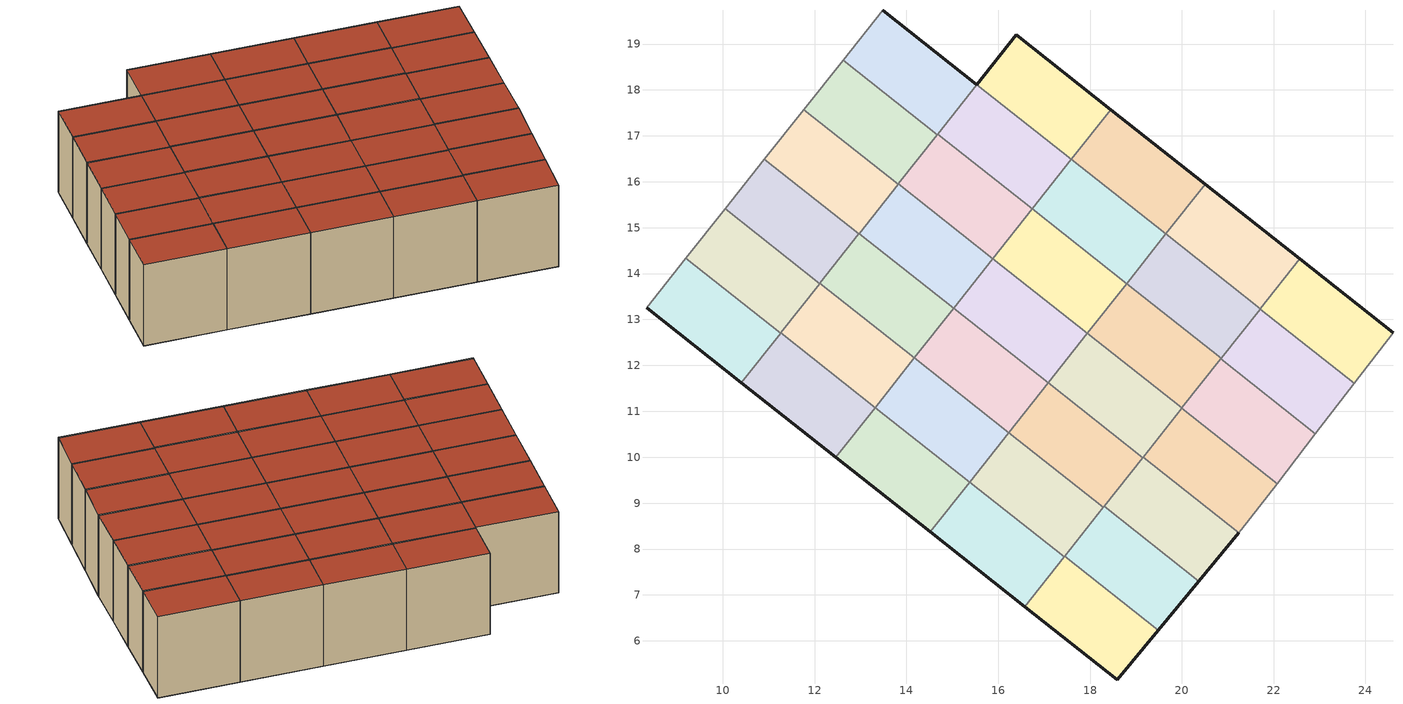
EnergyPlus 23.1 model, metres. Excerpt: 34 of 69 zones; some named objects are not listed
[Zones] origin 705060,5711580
440f2de79103410b_F1_dwelling_0
 floor to 440f2de79103410b_F0_dwelling_0 (EU_floor_Construction): 18.6,5.16 19.49,6.23 17.45,7.84 16.58,6.75 z3
 wall outside (EU_wall_Construction): 19.49,6.23 18.6,5.16 16.58,6.75 z3:6
 wall to 440f2de79103410b_F1_dwelling_1 (EU_wall_Construction): 17.45,7.84 19.49,6.23 z3:6
 wall to 440f2de79103410b_F1_dwelling_7 (EU_wall_Construction): 16.58,6.75 17.44,7.83 z3:6
 wall to 440f2de79103410b_F1_dwelling_8 (EU_wall_Construction): 17.44,7.83 17.45,7.84 z3:6
 roof outside (EU_roof_Construction): 19.49,6.23 18.6,5.16 16.58,6.75 17.45,7.84 z6
440f2de79103410b_F1_dwelling_1
 floor to 440f2de79103410b_F0_dwelling_1 (EU_floor_Construction): 19.49,6.23 20.37,7.3 18.31,8.93 17.45,7.84 z3
 wall outside (EU_wall_Construction): 20.37,7.3 19.49,6.23 z3:6
 wall to 440f2de79103410b_F1_dwelling_2 (EU_wall_Construction): 18.31,8.93 20.37,7.3 z3:6
 wall to 440f2de79103410b_F1_dwelling_8 (EU_wall_Construction): 17.45,7.84 18.29,8.91 z3:6
 wall to 440f2de79103410b_F1_dwelling_9 (EU_wall_Construction): 18.29,8.91 18.31,8.93 z3:6
 roof outside (EU_roof_Construction): 20.37,7.3 19.49,6.23 17.45,7.84 18.31,8.93 z6
440f2de79103410b_F1_dwelling_10
 floor to 440f2de79103410b_F0_dwelling_10 (EU_floor_Construction): 19.15,9.99 20,11.07 17.94,12.7 17.09,11.62 z3
 wall to 440f2de79103410b_F1_dwelling_11 (EU_wall_Construction): 17.94,12.7 20,11.07 z3:6
 wall to 440f2de79103410b_F1_dwelling_9 (EU_wall_Construction): 19.15,9.99 17.09,11.62 z3:6
 wall to 440f2de79103410b_F1_dwelling_17 (EU_wall_Construction): 17.09,11.62 17.94,12.7 z3:6
 wall to 440f2de79103410b_F1_dwelling_3 (EU_wall_Construction): 20,11.07 19.15,10 z3:6
 wall to 440f2de79103410b_F1_dwelling_2 (EU_wall_Construction): 19.15,10 19.15,9.99 z3:6
 roof outside (EU_roof_Construction): 20,11.07 19.15,9.99 17.09,11.62 17.94,12.7 z6
440f2de79103410b_F1_dwelling_11
 floor to 440f2de79103410b_F0_dwelling_11 (EU_floor_Construction): 20,11.07 20.86,12.16 18.8,13.78 17.94,12.7 z3
 wall to 440f2de79103410b_F1_dwelling_12 (EU_wall_Construction): 18.8,13.78 20.86,12.16 z3:6
 wall to 440f2de79103410b_F1_dwelling_18 (EU_wall_Construction): 17.94,12.7 18.8,13.78 z3:6
 wall to 440f2de79103410b_F1_dwelling_4 (EU_wall_Construction): 20.85,12.14 20,11.07 z3:6
 wall to 440f2de79103410b_F1_dwelling_5 (EU_wall_Construction): 20.86,12.16 20.85,12.14 z3:6
 roof outside (EU_roof_Construction): 20.86,12.16 20,11.07 17.94,12.7 18.8,13.78 z6
440f2de79103410b_F1_dwelling_12
 floor to 440f2de79103410b_F0_dwelling_12 (EU_floor_Construction): 20.86,12.16 21.71,13.24 19.65,14.86 18.8,13.78 z3
 wall to 440f2de79103410b_F1_dwelling_13 (EU_wall_Construction): 19.65,14.86 21.71,13.24 z3:6
 wall to 440f2de79103410b_F1_dwelling_19 (EU_wall_Construction): 18.8,13.78 19.65,14.86 z3:6
 wall to 440f2de79103410b_F1_dwelling_5 (EU_wall_Construction): 21.7,13.23 20.86,12.16 z3:6
 wall to 440f2de79103410b_F1_dwelling_6 (EU_wall_Construction): 21.71,13.24 21.7,13.23 z3:6
 roof outside (EU_roof_Construction): 21.71,13.24 20.86,12.16 18.8,13.78 19.65,14.86 z6
440f2de79103410b_F1_dwelling_13
 floor to 440f2de79103410b_F0_dwelling_13 (EU_floor_Construction): 21.71,13.24 22.57,14.32 20.51,15.95 19.65,14.86 z3
 wall outside (EU_wall_Construction): 20.51,15.95 22.57,14.32 z3:6
 wall to 440f2de79103410b_F1_dwelling_20 (EU_wall_Construction): 19.65,14.86 20.51,15.95 z3:6
 wall to 440f2de79103410b_F1_dwelling_6 (EU_wall_Construction): 22.57,14.32 21.71,13.24 z3:6
 roof outside (EU_roof_Construction): 22.57,14.32 21.71,13.24 19.65,14.86 20.51,15.95 z6
440f2de79103410b_F1_dwelling_14
 floor to 440f2de79103410b_F0_dwelling_14 (EU_floor_Construction): 14.52,8.37 15.38,9.46 13.32,11.08 12.47,10 z3
 wall outside (EU_wall_Construction): 14.52,8.37 12.47,10 z3:6
 wall to 440f2de79103410b_F1_dwelling_15 (EU_wall_Construction): 13.32,11.08 15.38,9.46 z3:6
 wall to 440f2de79103410b_F1_dwelling_7 (EU_wall_Construction): 15.38,9.46 14.52,8.37 z3:6
 wall to 440f2de79103410b_F1_dwelling_21 (EU_wall_Construction): 12.47,10 13.32,11.08 z3:6
 roof outside (EU_roof_Construction): 15.38,9.46 14.52,8.37 12.47,10 13.32,11.08 z6
440f2de79103410b_F1_dwelling_15
 floor to 440f2de79103410b_F0_dwelling_15 (EU_floor_Construction): 15.38,9.46 16.23,10.54 14.18,12.16 13.32,11.08 z3
 wall to 440f2de79103410b_F1_dwelling_16 (EU_wall_Construction): 14.18,12.16 16.23,10.54 z3:6
 wall to 440f2de79103410b_F1_dwelling_8 (EU_wall_Construction): 16.23,10.54 15.38,9.46 z3:6
 wall to 440f2de79103410b_F1_dwelling_22 (EU_wall_Construction): 13.32,11.08 14.18,12.16 z3:6
 roof outside (EU_roof_Construction): 16.23,10.54 15.38,9.46 13.32,11.08 14.18,12.16 z6
440f2de79103410b_F1_dwelling_16
 floor to 440f2de79103410b_F0_dwelling_16 (EU_floor_Construction): 16.23,10.54 17.09,11.62 15.03,13.25 14.18,12.16 z3
 wall to 440f2de79103410b_F1_dwelling_17 (EU_wall_Construction): 15.03,13.25 17.09,11.62 z3:6
 wall to 440f2de79103410b_F1_dwelling_9 (EU_wall_Construction): 17.09,11.62 16.23,10.54 z3:6
 wall to 440f2de79103410b_F1_dwelling_23 (EU_wall_Construction): 14.18,12.16 15.03,13.25 z3:6
 roof outside (EU_roof_Construction): 17.09,11.62 16.23,10.54 14.18,12.16 15.03,13.25 z6
440f2de79103410b_F1_dwelling_17
 floor to 440f2de79103410b_F0_dwelling_17 (EU_floor_Construction): 17.09,11.62 17.94,12.7 15.89,14.33 15.03,13.25 z3
 wall to 440f2de79103410b_F1_dwelling_18 (EU_wall_Construction): 15.89,14.33 17.94,12.7 z3:6
 wall to 440f2de79103410b_F1_dwelling_24 (EU_wall_Construction): 15.03,13.25 15.89,14.33 z3:6
 roof outside (EU_roof_Construction): 17.94,12.7 17.09,11.62 15.03,13.25 15.89,14.33 z6
440f2de79103410b_F1_dwelling_18
 floor to 440f2de79103410b_F0_dwelling_18 (EU_floor_Construction): 17.94,12.7 18.8,13.78 16.74,15.41 15.89,14.33 z3
 wall to 440f2de79103410b_F1_dwelling_19 (EU_wall_Construction): 16.74,15.41 18.8,13.78 z3:6
 wall to 440f2de79103410b_F1_dwelling_25 (EU_wall_Construction): 15.89,14.33 16.74,15.41 z3:6
 roof outside (EU_roof_Construction): 18.8,13.78 17.94,12.7 15.89,14.33 16.74,15.41 z6
440f2de79103410b_F1_dwelling_19
 floor to 440f2de79103410b_F0_dwelling_19 (EU_floor_Construction): 18.8,13.78 19.65,14.86 17.6,16.49 16.74,15.41 z3
 wall to 440f2de79103410b_F1_dwelling_20 (EU_wall_Construction): 17.6,16.49 19.65,14.86 z3:6
 wall to 440f2de79103410b_F1_dwelling_26 (EU_wall_Construction): 16.74,15.41 17.6,16.49 z3:6
 roof outside (EU_roof_Construction): 19.65,14.86 18.8,13.78 16.74,15.41 17.6,16.49 z6
440f2de79103410b_F1_dwelling_2
 floor to 440f2de79103410b_F0_dwelling_2 (EU_floor_Construction): 20.37,7.3 21.24,8.35 19.15,10 18.31,8.93 z3
 wall outside (EU_wall_Construction): 21.24,8.35 20.37,7.3 z3:6
 wall to 440f2de79103410b_F1_dwelling_3 (EU_wall_Construction): 19.15,10 21.24,8.35 z3:6
 wall to 440f2de79103410b_F1_dwelling_9 (EU_wall_Construction): 18.31,8.93 19.15,9.99 z3:6
 roof outside (EU_roof_Construction): 21.24,8.35 20.37,7.3 18.31,8.93 19.15,10 z6
440f2de79103410b_F1_dwelling_20
 floor to 440f2de79103410b_F0_dwelling_20 (EU_floor_Construction): 19.65,14.86 20.51,15.95 18.45,17.57 17.6,16.49 z3
 wall outside (EU_wall_Construction): 18.45,17.57 20.51,15.95 z3:6
 wall to 440f2de79103410b_F1_dwelling_27 (EU_wall_Construction): 17.6,16.49 18.45,17.57 z3:6
 roof outside (EU_roof_Construction): 20.51,15.95 19.65,14.86 17.6,16.49 18.45,17.57 z6
440f2de79103410b_F1_dwelling_21
 floor to 440f2de79103410b_F0_dwelling_21 (EU_floor_Construction): 12.47,10 13.32,11.08 11.26,12.71 10.41,11.62 z3
 wall outside (EU_wall_Construction): 12.47,10 10.41,11.62 z3:6
 wall to 440f2de79103410b_F1_dwelling_22 (EU_wall_Construction): 11.26,12.71 13.32,11.08 z3:6
 wall to 440f2de79103410b_F1_dwelling_28 (EU_wall_Construction): 10.41,11.62 11.26,12.7 z3:6
 wall to 440f2de79103410b_F1_dwelling_29 (EU_wall_Construction): 11.26,12.7,4.5 11.26,12.7,3 11.26,12.71,3
 roof outside (EU_roof_Construction): 13.32,11.08 12.47,10 10.41,11.62 11.26,12.71 z6
440f2de79103410b_F1_dwelling_22
 floor to 440f2de79103410b_F0_dwelling_22 (EU_floor_Construction): 13.32,11.08 14.18,12.16 12.12,13.79 11.26,12.71 z3
 wall to 440f2de79103410b_F1_dwelling_23 (EU_wall_Construction): 12.12,13.79 14.18,12.16 z3:6
 wall to 440f2de79103410b_F1_dwelling_29 (EU_wall_Construction): 11.26,12.71 12.11,13.78 z3:6
 roof outside (EU_roof_Construction): 14.18,12.16 13.32,11.08 11.26,12.71 12.12,13.79 z6
440f2de79103410b_F1_dwelling_23
 floor to 440f2de79103410b_F0_dwelling_23 (EU_floor_Construction): 14.18,12.16 15.03,13.25 12.97,14.87 12.12,13.79 z3
 wall to 440f2de79103410b_F1_dwelling_24 (EU_wall_Construction): 12.97,14.87 15.03,13.25 z3:6
 wall to 440f2de79103410b_F1_dwelling_30 (EU_wall_Construction): 12.12,13.79 12.97,14.86 z3:6
 wall to 440f2de79103410b_F1_dwelling_31 (EU_wall_Construction): 12.97,14.86 12.97,14.87 z3:6
 roof outside (EU_roof_Construction): 15.03,13.25 14.18,12.16 12.12,13.79 12.97,14.87 z6
440f2de79103410b_F1_dwelling_24
 floor to 440f2de79103410b_F0_dwelling_24 (EU_floor_Construction): 15.03,13.25 15.89,14.33 13.83,15.95 12.97,14.87 z3
 wall to 440f2de79103410b_F1_dwelling_25 (EU_wall_Construction): 13.83,15.95 15.89,14.33 z3:6
 wall to 440f2de79103410b_F1_dwelling_31 (EU_wall_Construction): 12.97,14.87 13.82,15.94 z3:6
 wall to 440f2de79103410b_F1_dwelling_32 (EU_wall_Construction): 13.82,15.94 13.83,15.95 z3:6
 roof outside (EU_roof_Construction): 15.89,14.33 15.03,13.25 12.97,14.87 13.83,15.95 z6
440f2de79103410b_F1_dwelling_25
 floor to 440f2de79103410b_F0_dwelling_25 (EU_floor_Construction): 15.89,14.33 16.74,15.41 14.68,17.04 13.83,15.95 z3
 wall to 440f2de79103410b_F1_dwelling_26 (EU_wall_Construction): 14.68,17.04 16.74,15.41 z3:6
 wall to 440f2de79103410b_F1_dwelling_32 (EU_wall_Construction): 13.83,15.95 14.68,17.03 z3:6
 wall to 440f2de79103410b_F1_dwelling_33 (EU_wall_Construction): 14.68,17.03,4.5 14.68,17.03,3 14.68,17.04,3
 roof outside (EU_roof_Construction): 16.74,15.41 15.89,14.33 13.83,15.95 14.68,17.04 z6
440f2de79103410b_F1_dwelling_26
 floor to 440f2de79103410b_F0_dwelling_26 (EU_floor_Construction): 16.74,15.41 17.6,16.49 15.54,18.12 14.68,17.04 z3
 wall outside (EU_wall_Construction): 15.53,18.11,6 15.53,18.11,3 15.54,18.12,3
 wall to 440f2de79103410b_F1_dwelling_27 (EU_wall_Construction): 15.54,18.12 17.6,16.49 z3:6
 wall to 440f2de79103410b_F1_dwelling_33 (EU_wall_Construction): 14.68,17.04 15.53,18.11 z3:6
 roof outside (EU_roof_Construction): 17.6,16.49 16.74,15.41 14.68,17.04 15.54,18.12 z6
440f2de79103410b_F1_dwelling_27
 floor to 440f2de79103410b_F0_dwelling_27 (EU_floor_Construction): 17.6,16.49 18.45,17.57 16.39,19.2 15.54,18.12 z3
 wall outside (EU_wall_Construction): 15.54,18.12 16.39,19.2 18.45,17.57 z3:6
 roof outside (EU_roof_Construction): 18.45,17.57 17.6,16.49 15.54,18.12 16.39,19.2 z6
440f2de79103410b_F1_dwelling_28
 floor to 440f2de79103410b_F0_dwelling_28 (EU_floor_Construction): 10.41,11.62 11.26,12.7 9.19,14.33 8.34,13.26 z3
 wall outside (EU_wall_Construction): 10.41,11.62 8.34,13.26 z3:6
 wall to 440f2de79103410b_F1_dwelling_29 (EU_wall_Construction): 9.19,14.33 11.26,12.7 z3:6
 wall adiabatic (EU_wall_Construction): 8.34,13.26 9.19,14.33 z3:6
 roof outside (EU_roof_Construction): 11.26,12.7 10.41,11.62 8.34,13.26 9.19,14.33 z6
440f2de79103410b_F1_dwelling_29
 floor to 440f2de79103410b_F0_dwelling_29 (EU_floor_Construction): 11.26,12.7 12.11,13.78 10.05,15.41 9.19,14.33 z3
 wall to 440f2de79103410b_F1_dwelling_30 (EU_wall_Construction): 10.05,15.41 12.11,13.78 z3:6
 wall adiabatic (EU_wall_Construction): 9.19,14.33 10.05,15.41 z3:6
 roof outside (EU_roof_Construction): 12.11,13.78 11.26,12.7 9.19,14.33 10.05,15.41 z6
440f2de79103410b_F1_dwelling_3
 floor to 440f2de79103410b_F0_dwelling_3 (EU_floor_Construction): 21.3,8.42 22.08,9.43 20,11.07 19.15,10 21.24,8.35 z3
 wall to 440f2de79103410b_F1_dwelling_4 (EU_wall_Construction): 20,11.07 22.08,9.43 z3:6
 wall adiabatic (EU_wall_Construction): 22.08,9.43 21.3,8.42 21.24,8.35 z3:6
 roof outside (EU_roof_Construction): 22.08,9.43 21.3,8.42 21.24,8.35 19.15,10 20,11.07 z6
440f2de79103410b_F1_dwelling_30
 floor to 440f2de79103410b_F0_dwelling_30 (EU_floor_Construction): 12.11,13.78 12.97,14.86 10.91,16.49 10.05,15.41 z3
 wall to 440f2de79103410b_F1_dwelling_31 (EU_wall_Construction): 10.91,16.49 12.97,14.86 z3:6
 wall adiabatic (EU_wall_Construction): 10.05,15.41 10.91,16.49 z3:6
 roof outside (EU_roof_Construction): 12.97,14.86 12.11,13.78 10.05,15.41 10.91,16.49 z6
440f2de79103410b_F1_dwelling_31
 floor to 440f2de79103410b_F0_dwelling_31 (EU_floor_Construction): 12.97,14.86 13.82,15.94 11.76,17.57 10.91,16.49 z3
 wall to 440f2de79103410b_F1_dwelling_32 (EU_wall_Construction): 11.76,17.57 13.82,15.94 z3:6
 wall adiabatic (EU_wall_Construction): 10.91,16.49 11.76,17.57 z3:6
 roof outside (EU_roof_Construction): 13.82,15.94 12.97,14.86 10.91,16.49 11.76,17.57 z6
440f2de79103410b_F1_dwelling_32
 floor to 440f2de79103410b_F0_dwelling_32 (EU_floor_Construction): 13.82,15.94 14.68,17.03 12.62,18.65 11.76,17.57 z3
 wall to 440f2de79103410b_F1_dwelling_33 (EU_wall_Construction): 12.62,18.65 14.68,17.03 z3:6
 wall adiabatic (EU_wall_Construction): 11.76,17.57 12.62,18.65 z3:6
 roof outside (EU_roof_Construction): 14.68,17.03 13.82,15.94 11.76,17.57 12.62,18.65 z6
440f2de79103410b_F1_dwelling_33
 floor to 440f2de79103410b_F0_dwelling_33 (EU_floor_Construction): 14.68,17.03 15.54,18.11 13.48,19.73 12.62,18.65 z3
 wall outside (EU_wall_Construction): 13.48,19.73 15.54,18.11 z3:6
 wall adiabatic (EU_wall_Construction): 12.62,18.65 13.48,19.73 z3:6
 roof outside (EU_roof_Construction): 15.54,18.11 14.68,17.03 12.62,18.65 13.48,19.73 z6
440f2de79103410b_F1_dwelling_4
 floor to 440f2de79103410b_F0_dwelling_4 (EU_floor_Construction): 22.08,9.43 22.91,10.51 20.85,12.14 20,11.07 z3
 wall to 440f2de79103410b_F1_dwelling_5 (EU_wall_Construction): 20.85,12.14 22.91,10.51 z3:6
 wall adiabatic (EU_wall_Construction): 22.91,10.51 22.08,9.43 z3:6
 roof outside (EU_roof_Construction): 22.91,10.51 22.08,9.43 20,11.07 20.85,12.14 z6
440f2de79103410b_F1_dwelling_5
 floor to 440f2de79103410b_F0_dwelling_5 (EU_floor_Construction): 22.91,10.51 23.75,11.61 21.7,13.23 20.85,12.14 z3
 wall to 440f2de79103410b_F1_dwelling_6 (EU_wall_Construction): 21.7,13.23 23.75,11.61 z3:6
 wall adiabatic (EU_wall_Construction): 23.75,11.61 22.91,10.51 z3:6
 roof outside (EU_roof_Construction): 23.75,11.61 22.91,10.51 20.85,12.14 21.7,13.23 z6
440f2de79103410b_F1_dwelling_6
 floor to 440f2de79103410b_F0_dwelling_6 (EU_floor_Construction): 23.75,11.61 24.6,12.71 22.57,14.32 21.7,13.23 z3
 wall outside (EU_wall_Construction): 22.57,14.32 24.6,12.71 z3:6
 wall adiabatic (EU_wall_Construction): 24.6,12.71 23.75,11.61 z3:6
 roof outside (EU_roof_Construction): 24.6,12.71 23.75,11.61 21.7,13.23 22.57,14.32 z6
440f2de79103410b_F1_dwelling_7
 floor to 440f2de79103410b_F0_dwelling_7 (EU_floor_Construction): 16.58,6.75 17.44,7.83 15.38,9.46 14.52,8.37 z3
 wall outside (EU_wall_Construction): 16.58,6.75 14.52,8.37 z3:6
 wall to 440f2de79103410b_F1_dwelling_8 (EU_wall_Construction): 15.38,9.46 17.44,7.83 z3:6
 roof outside (EU_roof_Construction): 17.44,7.83 16.58,6.75 14.52,8.37 15.38,9.46 z6
440f2de79103410b_F1_dwelling_8
 floor to 440f2de79103410b_F0_dwelling_8 (EU_floor_Construction): 17.44,7.83 18.29,8.91 16.23,10.54 15.38,9.46 z3
 wall to 440f2de79103410b_F1_dwelling_9 (EU_wall_Construction): 16.23,10.54 18.29,8.91 z3:6
 roof outside (EU_roof_Construction): 18.29,8.91 17.44,7.83 15.38,9.46 16.23,10.54 z6
440f2de79103410b_F1_dwelling_9
 floor to 440f2de79103410b_F0_dwelling_9 (EU_floor_Construction): 18.29,8.91 19.15,9.99 17.09,11.62 16.23,10.54 z3
 roof outside (EU_roof_Construction): 19.15,9.99 18.29,8.91 16.23,10.54 17.09,11.62 z6
[Building]
EU S2 Campaign: North Axis=0; Terrain=City; Solar Distribution=FullExterior
[Site:Location]
London: Latitude=51.5; Longitude=-0.5; Time Zone=0; Elevation=25
[SizingPeriod:WeatherFileDays]
AnnualSizingPeriod: Begin Month=1; Begin Day of Month=1; End Month=12; End Day of Month=31; Day of Week for Start Day=Monday; Use Weather File Daylight Saving Period=No; Use Weather File Rain and Snow Indicators=No
[MATERIAL]
EU_InternalMass_Material: Roughness=MediumRough; Thickness=0.1; Conductivity=1; Density=1800; Specific Heat=900; Thermal Absorptance=0.9; Solar Absorptance=0.7; Visible Absorptance=0.7
[MATERIAL:NOMASS] Roughness=MediumRough; Thermal Absorptance=0.9; Solar Absorptance=0.7; Visible Absorptance=0.7
Name | Thermal Resistance
EU_wall_NoMass | 0.635353
EU_roof_NoMass | 0.675062
EU_floor_NoMass | 1.96382
[CONSTRUCTION]
EU_wall_Construction: EU_wall_NoMass
EU_roof_Construction: EU_roof_NoMass
EU_floor_Construction: EU_floor_NoMass
EU_InternalMass_Construction: EU_InternalMass_Material
[ZONE] Type=1; Multiplier=1; Ceiling Height=autocalculate; Floor Area=autocalculate; Part of Total Floor Area=Yes
Name | Volume
440f2de79103410b_F1_dwelling_0; 440f2de79103410b_F1_dwelling_1; 440f2de79103410b_F1_dwelling_22; 440f2de79103410b_F1_dwelling_27 | 10.8501
440f2de79103410b_F1_dwelling_10; 440f2de79103410b_F1_dwelling_26 | 10.8552
440f2de79103410b_F1_dwelling_11; 440f2de79103410b_F1_dwelling_2; 440f2de79103410b_F1_dwelling_25; 440f2de79103410b_F1_dwelling_29 | 10.8494
440f2de79103410b_F1_dwelling_12; 440f2de79103410b_F1_dwelling_13; 440f2de79103410b_F1_dwelling_14; 440f2de79103410b_F1_dwelling_23; 440f2de79103410b_F1_dwelling_3 | 10.8508
440f2de79103410b_F1_dwelling_15; 440f2de79103410b_F1_dwelling_21 | 10.8516
440f2de79103410b_F1_dwelling_16; 440f2de79103410b_F1_dwelling_18; 440f2de79103410b_F1_dwelling_5; 440f2de79103410b_F1_dwelling_7; 440f2de79103410b_F1_dwelling_9 | 10.8486
440f2de79103410b_F1_dwelling_17; 440f2de79103410b_F1_dwelling_4 | 10.856
440f2de79103410b_F1_dwelling_19; 440f2de79103410b_F1_dwelling_20; 440f2de79103410b_F1_dwelling_8 | 10.8538
440f2de79103410b_F1_dwelling_24 | 10.8523
440f2de79103410b_F1_dwelling_28 | 10.853
440f2de79103410b_F1_dwelling_30; 440f2de79103410b_F1_dwelling_32; 440f2de79103410b_F1_dwelling_6 | 10.8545
440f2de79103410b_F1_dwelling_31 | 10.8479
440f2de79103410b_F1_dwelling_33 | 10.8574
[INTERNALMASS] Construction=EU_InternalMass_Construction
Name | Zone or ZoneList | Surface Area
440f2de79103410b_F1_dwelling_0_EU_InternalMass | 440f2de79103410b_F1_dwelling_0 | 3.5175
440f2de79103410b_F1_dwelling_1_EU_InternalMass | 440f2de79103410b_F1_dwelling_1 | 3.51725
440f2de79103410b_F1_dwelling_2_EU_InternalMass | 440f2de79103410b_F1_dwelling_2 | 3.51665
440f2de79103410b_F1_dwelling_3_EU_InternalMass | 440f2de79103410b_F1_dwelling_3 | 3.51593
440f2de79103410b_F1_dwelling_4_EU_InternalMass | 440f2de79103410b_F1_dwelling_4 | 3.51643
440f2de79103410b_F1_dwelling_5_EU_InternalMass | 440f2de79103410b_F1_dwelling_5 | 3.51593
440f2de79103410b_F1_dwelling_6_EU_InternalMass | 440f2de79103410b_F1_dwelling_6 | 3.51933
440f2de79103410b_F1_dwelling_7_EU_InternalMass | 440f2de79103410b_F1_dwelling_7 | 3.51593
440f2de79103410b_F1_dwelling_8_EU_InternalMass | 440f2de79103410b_F1_dwelling_8 | 3.51656
440f2de79103410b_F1_dwelling_9_EU_InternalMass | 440f2de79103410b_F1_dwelling_9 | 3.5168
440f2de79103410b_F1_dwelling_10_EU_InternalMass | 440f2de79103410b_F1_dwelling_10 | 3.51728
440f2de79103410b_F1_dwelling_11_EU_InternalMass | 440f2de79103410b_F1_dwelling_11 | 3.51539
440f2de79103410b_F1_dwelling_12_EU_InternalMass | 440f2de79103410b_F1_dwelling_12 | 3.51728
440f2de79103410b_F1_dwelling_13_EU_InternalMass | 440f2de79103410b_F1_dwelling_13 | 3.51802
440f2de79103410b_F1_dwelling_14_EU_InternalMass | 440f2de79103410b_F1_dwelling_14 | 3.51596
440f2de79103410b_F1_dwelling_15_EU_InternalMass | 440f2de79103410b_F1_dwelling_15 | 3.51745
440f2de79103410b_F1_dwelling_16_EU_InternalMass | 440f2de79103410b_F1_dwelling_16 | 3.51728
440f2de79103410b_F1_dwelling_17_EU_InternalMass | 440f2de79103410b_F1_dwelling_17 | 3.51547
440f2de79103410b_F1_dwelling_18_EU_InternalMass | 440f2de79103410b_F1_dwelling_18 | 3.95644
440f2de79103410b_F1_dwelling_19_EU_InternalMass | 440f2de79103410b_F1_dwelling_19 | 3.95752
440f2de79103410b_F1_dwelling_20_EU_InternalMass | 440f2de79103410b_F1_dwelling_20 | 3.95596
440f2de79103410b_F1_dwelling_21_EU_InternalMass | 440f2de79103410b_F1_dwelling_21 | 3.9564
440f2de79103410b_F1_dwelling_22_EU_InternalMass | 440f2de79103410b_F1_dwelling_22 | 3.95606
440f2de79103410b_F1_dwelling_23_EU_InternalMass | 440f2de79103410b_F1_dwelling_23 | 3.95602
440f2de79103410b_F1_dwelling_24_EU_InternalMass | 440f2de79103410b_F1_dwelling_24 | 3.95606
440f2de79103410b_F1_dwelling_25_EU_InternalMass | 440f2de79103410b_F1_dwelling_25 | 3.95415
440f2de79103410b_F1_dwelling_26_EU_InternalMass | 440f2de79103410b_F1_dwelling_26 | 3.95695
440f2de79103410b_F1_dwelling_27_EU_InternalMass | 440f2de79103410b_F1_dwelling_27 | 3.95573
440f2de79103410b_F1_dwelling_28_EU_InternalMass | 440f2de79103410b_F1_dwelling_28 | 3.95679
440f2de79103410b_F1_dwelling_29_EU_InternalMass | 440f2de79103410b_F1_dwelling_29 | 3.9554
440f2de79103410b_F1_dwelling_30_EU_InternalMass | 440f2de79103410b_F1_dwelling_30 | 3.95584
440f2de79103410b_F1_dwelling_31_EU_InternalMass | 440f2de79103410b_F1_dwelling_31 | 3.95384
440f2de79103410b_F1_dwelling_32_EU_InternalMass | 440f2de79103410b_F1_dwelling_32 | 3.95723
440f2de79103410b_F1_dwelling_33_EU_InternalMass | 440f2de79103410b_F1_dwelling_33 | 3.95678
[OTHEREQUIPMENT] Fuel Type=Electricity; Design Level Calculation Method=Watts/Area; Power per Zone Floor Area=1; Fraction Latent=0; Fraction Radiant=0; Fraction Lost=0; Carbon Dioxide Generation Rate=0; EndUse Subcategory=EU_Step8_InternalGains
Name | Zone or ZoneList or Space or SpaceList | Schedule
EU_Step8_InternalGain_440f2de79103410b_F1_dwelling_0_f000 | 440f2de79103410b_F1_dwelling_0 | EU_Step8_GainSchedule_440f2de79103410b_F1_dwelling_0_f000
EU_Step8_InternalGain_440f2de79103410b_F1_dwelling_1_f000 | 440f2de79103410b_F1_dwelling_1 | EU_Step8_GainSchedule_440f2de79103410b_F1_dwelling_1_f000
EU_Step8_InternalGain_440f2de79103410b_F1_dwelling_2_f000 | 440f2de79103410b_F1_dwelling_2 | EU_Step8_GainSchedule_440f2de79103410b_F1_dwelling_2_f000
EU_Step8_InternalGain_440f2de79103410b_F1_dwelling_3_f000 | 440f2de79103410b_F1_dwelling_3 | EU_Step8_GainSchedule_440f2de79103410b_F1_dwelling_3_f000
EU_Step8_InternalGain_440f2de79103410b_F1_dwelling_4_f000 | 440f2de79103410b_F1_dwelling_4 | EU_Step8_GainSchedule_440f2de79103410b_F1_dwelling_4_f000
EU_Step8_InternalGain_440f2de79103410b_F1_dwelling_5_f000 | 440f2de79103410b_F1_dwelling_5 | EU_Step8_GainSchedule_440f2de79103410b_F1_dwelling_5_f000
EU_Step8_InternalGain_440f2de79103410b_F1_dwelling_6_f000 | 440f2de79103410b_F1_dwelling_6 | EU_Step8_GainSchedule_440f2de79103410b_F1_dwelling_6_f000
EU_Step8_InternalGain_440f2de79103410b_F1_dwelling_7_f000 | 440f2de79103410b_F1_dwelling_7 | EU_Step8_GainSchedule_440f2de79103410b_F1_dwelling_7_f000
EU_Step8_InternalGain_440f2de79103410b_F1_dwelling_8_f000 | 440f2de79103410b_F1_dwelling_8 | EU_Step8_GainSchedule_440f2de79103410b_F1_dwelling_8_f000
EU_Step8_InternalGain_440f2de79103410b_F1_dwelling_9_f000 | 440f2de79103410b_F1_dwelling_9 | EU_Step8_GainSchedule_440f2de79103410b_F1_dwelling_9_f000
EU_Step8_InternalGain_440f2de79103410b_F1_dwelling_10_f000 | 440f2de79103410b_F1_dwelling_10 | EU_Step8_GainSchedule_440f2de79103410b_F1_dwelling_10_f000
EU_Step8_InternalGain_440f2de79103410b_F1_dwelling_11_f000 | 440f2de79103410b_F1_dwelling_11 | EU_Step8_GainSchedule_440f2de79103410b_F1_dwelling_11_f000
EU_Step8_InternalGain_440f2de79103410b_F1_dwelling_12_f000 | 440f2de79103410b_F1_dwelling_12 | EU_Step8_GainSchedule_440f2de79103410b_F1_dwelling_12_f000
EU_Step8_InternalGain_440f2de79103410b_F1_dwelling_13_f000 | 440f2de79103410b_F1_dwelling_13 | EU_Step8_GainSchedule_440f2de79103410b_F1_dwelling_13_f000
EU_Step8_InternalGain_440f2de79103410b_F1_dwelling_14_f000 | 440f2de79103410b_F1_dwelling_14 | EU_Step8_GainSchedule_440f2de79103410b_F1_dwelling_14_f000
EU_Step8_InternalGain_440f2de79103410b_F1_dwelling_15_f000 | 440f2de79103410b_F1_dwelling_15 | EU_Step8_GainSchedule_440f2de79103410b_F1_dwelling_15_f000
EU_Step8_InternalGain_440f2de79103410b_F1_dwelling_16_f000 | 440f2de79103410b_F1_dwelling_16 | EU_Step8_GainSchedule_440f2de79103410b_F1_dwelling_16_f000
EU_Step8_InternalGain_440f2de79103410b_F1_dwelling_17_f000 | 440f2de79103410b_F1_dwelling_17 | EU_Step8_GainSchedule_440f2de79103410b_F1_dwelling_17_f000
EU_Step8_InternalGain_440f2de79103410b_F1_dwelling_18_f000 | 440f2de79103410b_F1_dwelling_18 | EU_Step8_GainSchedule_440f2de79103410b_F1_dwelling_18_f000
EU_Step8_InternalGain_440f2de79103410b_F1_dwelling_19_f000 | 440f2de79103410b_F1_dwelling_19 | EU_Step8_GainSchedule_440f2de79103410b_F1_dwelling_19_f000
EU_Step8_InternalGain_440f2de79103410b_F1_dwelling_20_f000 | 440f2de79103410b_F1_dwelling_20 | EU_Step8_GainSchedule_440f2de79103410b_F1_dwelling_20_f000
EU_Step8_InternalGain_440f2de79103410b_F1_dwelling_21_f000 | 440f2de79103410b_F1_dwelling_21 | EU_Step8_GainSchedule_440f2de79103410b_F1_dwelling_21_f000
EU_Step8_InternalGain_440f2de79103410b_F1_dwelling_22_f000 | 440f2de79103410b_F1_dwelling_22 | EU_Step8_GainSchedule_440f2de79103410b_F1_dwelling_22_f000
EU_Step8_InternalGain_440f2de79103410b_F1_dwelling_23_f000 | 440f2de79103410b_F1_dwelling_23 | EU_Step8_GainSchedule_440f2de79103410b_F1_dwelling_23_f000
EU_Step8_InternalGain_440f2de79103410b_F1_dwelling_24_f000 | 440f2de79103410b_F1_dwelling_24 | EU_Step8_GainSchedule_440f2de79103410b_F1_dwelling_24_f000
EU_Step8_InternalGain_440f2de79103410b_F1_dwelling_25_f000 | 440f2de79103410b_F1_dwelling_25 | EU_Step8_GainSchedule_440f2de79103410b_F1_dwelling_25_f000
EU_Step8_InternalGain_440f2de79103410b_F1_dwelling_26_f000 | 440f2de79103410b_F1_dwelling_26 | EU_Step8_GainSchedule_440f2de79103410b_F1_dwelling_26_f000
EU_Step8_InternalGain_440f2de79103410b_F1_dwelling_27_f000 | 440f2de79103410b_F1_dwelling_27 | EU_Step8_GainSchedule_440f2de79103410b_F1_dwelling_27_f000
EU_Step8_InternalGain_440f2de79103410b_F1_dwelling_28_f000 | 440f2de79103410b_F1_dwelling_28 | EU_Step8_GainSchedule_440f2de79103410b_F1_dwelling_28_f000
EU_Step8_InternalGain_440f2de79103410b_F1_dwelling_29_f000 | 440f2de79103410b_F1_dwelling_29 | EU_Step8_GainSchedule_440f2de79103410b_F1_dwelling_29_f000
EU_Step8_InternalGain_440f2de79103410b_F1_dwelling_30_f000 | 440f2de79103410b_F1_dwelling_30 | EU_Step8_GainSchedule_440f2de79103410b_F1_dwelling_30_f000
EU_Step8_InternalGain_440f2de79103410b_F1_dwelling_31_f000 | 440f2de79103410b_F1_dwelling_31 | EU_Step8_GainSchedule_440f2de79103410b_F1_dwelling_31_f000
EU_Step8_InternalGain_440f2de79103410b_F1_dwelling_32_f000 | 440f2de79103410b_F1_dwelling_32 | EU_Step8_GainSchedule_440f2de79103410b_F1_dwelling_32_f000
EU_Step8_InternalGain_440f2de79103410b_F1_dwelling_33_f000 | 440f2de79103410b_F1_dwelling_33 | EU_Step8_GainSchedule_440f2de79103410b_F1_dwelling_33_f000
[ZONEVENTILATION:DESIGNFLOWRATE] Schedule=EU_AlwaysOn; Design Flow Rate Calculation Method=AirChanges/Hour; Air Changes per Hour=0.555504; Ventilation Type=Natural; Fan Pressure Rise=0; Fan Total Efficiency=1; Constant Term Coefficient=1; Temperature Term Coefficient=0; Velocity Term Coefficient=0; Velocity Squared Term Coefficient=0; Minimum Indoor Temperature=-100; Maximum Indoor Temperature=100; Delta Temperature=-100; Minimum Outdoor Temperature=-100; Maximum Outdoor Temperature=100; Maximum Wind Speed=40
Name | Zone or ZoneList or Space or SpaceList
EU_ConstantAir_440f2de79103410b_F1_dwelling_0 | 440f2de79103410b_F1_dwelling_0
EU_ConstantAir_440f2de79103410b_F1_dwelling_1 | 440f2de79103410b_F1_dwelling_1
EU_ConstantAir_440f2de79103410b_F1_dwelling_2 | 440f2de79103410b_F1_dwelling_2
EU_ConstantAir_440f2de79103410b_F1_dwelling_3 | 440f2de79103410b_F1_dwelling_3
EU_ConstantAir_440f2de79103410b_F1_dwelling_4 | 440f2de79103410b_F1_dwelling_4
EU_ConstantAir_440f2de79103410b_F1_dwelling_5 | 440f2de79103410b_F1_dwelling_5
EU_ConstantAir_440f2de79103410b_F1_dwelling_6 | 440f2de79103410b_F1_dwelling_6
EU_ConstantAir_440f2de79103410b_F1_dwelling_7 | 440f2de79103410b_F1_dwelling_7
EU_ConstantAir_440f2de79103410b_F1_dwelling_8 | 440f2de79103410b_F1_dwelling_8
EU_ConstantAir_440f2de79103410b_F1_dwelling_9 | 440f2de79103410b_F1_dwelling_9
EU_ConstantAir_440f2de79103410b_F1_dwelling_10 | 440f2de79103410b_F1_dwelling_10
EU_ConstantAir_440f2de79103410b_F1_dwelling_11 | 440f2de79103410b_F1_dwelling_11
EU_ConstantAir_440f2de79103410b_F1_dwelling_12 | 440f2de79103410b_F1_dwelling_12
EU_ConstantAir_440f2de79103410b_F1_dwelling_13 | 440f2de79103410b_F1_dwelling_13
EU_ConstantAir_440f2de79103410b_F1_dwelling_14 | 440f2de79103410b_F1_dwelling_14
EU_ConstantAir_440f2de79103410b_F1_dwelling_15 | 440f2de79103410b_F1_dwelling_15
EU_ConstantAir_440f2de79103410b_F1_dwelling_16 | 440f2de79103410b_F1_dwelling_16
EU_ConstantAir_440f2de79103410b_F1_dwelling_17 | 440f2de79103410b_F1_dwelling_17
EU_ConstantAir_440f2de79103410b_F1_dwelling_18 | 440f2de79103410b_F1_dwelling_18
EU_ConstantAir_440f2de79103410b_F1_dwelling_19 | 440f2de79103410b_F1_dwelling_19
EU_ConstantAir_440f2de79103410b_F1_dwelling_20 | 440f2de79103410b_F1_dwelling_20
EU_ConstantAir_440f2de79103410b_F1_dwelling_21 | 440f2de79103410b_F1_dwelling_21
EU_ConstantAir_440f2de79103410b_F1_dwelling_22 | 440f2de79103410b_F1_dwelling_22
EU_ConstantAir_440f2de79103410b_F1_dwelling_23 | 440f2de79103410b_F1_dwelling_23
EU_ConstantAir_440f2de79103410b_F1_dwelling_24 | 440f2de79103410b_F1_dwelling_24
EU_ConstantAir_440f2de79103410b_F1_dwelling_25 | 440f2de79103410b_F1_dwelling_25
EU_ConstantAir_440f2de79103410b_F1_dwelling_26 | 440f2de79103410b_F1_dwelling_26
EU_ConstantAir_440f2de79103410b_F1_dwelling_27 | 440f2de79103410b_F1_dwelling_27
EU_ConstantAir_440f2de79103410b_F1_dwelling_28 | 440f2de79103410b_F1_dwelling_28
EU_ConstantAir_440f2de79103410b_F1_dwelling_29 | 440f2de79103410b_F1_dwelling_29
EU_ConstantAir_440f2de79103410b_F1_dwelling_30 | 440f2de79103410b_F1_dwelling_30
EU_ConstantAir_440f2de79103410b_F1_dwelling_31 | 440f2de79103410b_F1_dwelling_31
EU_ConstantAir_440f2de79103410b_F1_dwelling_32 | 440f2de79103410b_F1_dwelling_32
EU_ConstantAir_440f2de79103410b_F1_dwelling_33 | 440f2de79103410b_F1_dwelling_33
[HVACTEMPLATE:ZONE:IDEALLOADSAIRSYSTEM] System Availability Schedule=EU_AlwaysOn; Maximum Heating Supply Air Temperature=50; Minimum Cooling Supply Air Temperature=13; Maximum Heating Supply Air Humidity Ratio=0.0156; Minimum Cooling Supply Air Humidity Ratio=0.0077; Heating Limit=NoLimit; Cooling Limit=NoLimit; Heating Availability Schedule=EU_AlwaysOn; Cooling Availability Schedule=EU_CoolingOff; Dehumidification Control Type=ConstantSensibleHeatRatio; Cooling Sensible Heat Ratio=0.7; Dehumidification Setpoint=60; Humidification Control Type=None; Humidification Setpoint=30; Outdoor Air Method=None; Outdoor Air Flow Rate per Person=0.00944; Outdoor Air Flow Rate per Zone Floor Area=0; Outdoor Air Flow Rate per Zone=0; Demand Controlled Ventilation Type=None; Outdoor Air Economizer Type=NoEconomizer; Heat Recovery Type=None; Sensible Heat Recovery Effectiveness=0.7; Latent Heat Recovery Effectiveness=0.65
Name | Template Thermostat
440f2de79103410b_F1_dwelling_0 | EU_HeatOnly_440f2de79103410b_F1_dwelling_0
440f2de79103410b_F1_dwelling_1 | EU_HeatOnly_440f2de79103410b_F1_dwelling_1
440f2de79103410b_F1_dwelling_2 | EU_HeatOnly_440f2de79103410b_F1_dwelling_2
440f2de79103410b_F1_dwelling_3 | EU_HeatOnly_440f2de79103410b_F1_dwelling_3
440f2de79103410b_F1_dwelling_4 | EU_HeatOnly_440f2de79103410b_F1_dwelling_4
440f2de79103410b_F1_dwelling_5 | EU_HeatOnly_440f2de79103410b_F1_dwelling_5
440f2de79103410b_F1_dwelling_6 | EU_HeatOnly_440f2de79103410b_F1_dwelling_6
440f2de79103410b_F1_dwelling_7 | EU_HeatOnly_440f2de79103410b_F1_dwelling_7
440f2de79103410b_F1_dwelling_8 | EU_HeatOnly_440f2de79103410b_F1_dwelling_8
440f2de79103410b_F1_dwelling_9 | EU_HeatOnly_440f2de79103410b_F1_dwelling_9
440f2de79103410b_F1_dwelling_10 | EU_HeatOnly_440f2de79103410b_F1_dwelling_10
440f2de79103410b_F1_dwelling_11 | EU_HeatOnly_440f2de79103410b_F1_dwelling_11
440f2de79103410b_F1_dwelling_12 | EU_HeatOnly_440f2de79103410b_F1_dwelling_12
440f2de79103410b_F1_dwelling_13 | EU_HeatOnly_440f2de79103410b_F1_dwelling_13
440f2de79103410b_F1_dwelling_14 | EU_HeatOnly_440f2de79103410b_F1_dwelling_14
440f2de79103410b_F1_dwelling_15 | EU_HeatOnly_440f2de79103410b_F1_dwelling_15
440f2de79103410b_F1_dwelling_16 | EU_HeatOnly_440f2de79103410b_F1_dwelling_16
440f2de79103410b_F1_dwelling_17 | EU_HeatOnly_440f2de79103410b_F1_dwelling_17
440f2de79103410b_F1_dwelling_18 | EU_HeatOnly_440f2de79103410b_F1_dwelling_18
440f2de79103410b_F1_dwelling_19 | EU_HeatOnly_440f2de79103410b_F1_dwelling_19
440f2de79103410b_F1_dwelling_20 | EU_HeatOnly_440f2de79103410b_F1_dwelling_20
440f2de79103410b_F1_dwelling_21 | EU_HeatOnly_440f2de79103410b_F1_dwelling_21
440f2de79103410b_F1_dwelling_22 | EU_HeatOnly_440f2de79103410b_F1_dwelling_22
440f2de79103410b_F1_dwelling_23 | EU_HeatOnly_440f2de79103410b_F1_dwelling_23
440f2de79103410b_F1_dwelling_24 | EU_HeatOnly_440f2de79103410b_F1_dwelling_24
440f2de79103410b_F1_dwelling_25 | EU_HeatOnly_440f2de79103410b_F1_dwelling_25
440f2de79103410b_F1_dwelling_26 | EU_HeatOnly_440f2de79103410b_F1_dwelling_26
440f2de79103410b_F1_dwelling_27 | EU_HeatOnly_440f2de79103410b_F1_dwelling_27
440f2de79103410b_F1_dwelling_28 | EU_HeatOnly_440f2de79103410b_F1_dwelling_28
440f2de79103410b_F1_dwelling_29 | EU_HeatOnly_440f2de79103410b_F1_dwelling_29
440f2de79103410b_F1_dwelling_30 | EU_HeatOnly_440f2de79103410b_F1_dwelling_30
440f2de79103410b_F1_dwelling_31 | EU_HeatOnly_440f2de79103410b_F1_dwelling_31
440f2de79103410b_F1_dwelling_32 | EU_HeatOnly_440f2de79103410b_F1_dwelling_32
440f2de79103410b_F1_dwelling_33 | EU_HeatOnly_440f2de79103410b_F1_dwelling_33
[SIZING:ZONE] Zone Cooling Design Supply Air Temperature Input Method=SupplyAirTemperature; Zone Cooling Design Supply Air Temperature=13; Zone Heating Design Supply Air Temperature Input Method=SupplyAirTemperature; Zone Heating Design Supply Air Temperature=50; Zone Cooling Design Supply Air Humidity Ratio=0.008; Zone Heating Design Supply Air Humidity Ratio=0.008; Cooling Design Air Flow Method=DesignDay; Cooling Design Air Flow Rate=0; Cooling Minimum Air Flow per Zone Floor Area=0.000762; Cooling Minimum Air Flow=0; Cooling Minimum Air Flow Fraction=0.2; Heating Design Air Flow Method=DesignDay; Heating Design Air Flow Rate=0; Heating Maximum Air Flow per Zone Floor Area=0.002032; Heating Maximum Air Flow=0.141576; Heating Maximum Air Flow Fraction=0.3; Account for Dedicated Outdoor Air System=No; Dedicated Outdoor Air System Control Strategy=NeutralSupplyAir; Dedicated Outdoor Air Low Setpoint Temperature for Design=autosize; Dedicated Outdoor Air High Setpoint Temperature for Design=autosize; Zone Load Sizing Method=Sensible Load Only No Latent Load; Zone Latent Cooling Design Supply Air Humidity Ratio Input Method=HumidityRatioDifference; Zone Cooling Design Supply Air Humidity Ratio Difference=0.005; Zone Latent Heating Design Supply Air Humidity Ratio Input Method=HumidityRatioDifference; Zone Humidification Design Supply Air Humidity Ratio Difference=0.005
440f2de79103410b_F1_dwelling_0; 440f2de79103410b_F1_dwelling_1; 440f2de79103410b_F1_dwelling_2; 440f2de79103410b_F1_dwelling_3; 440f2de79103410b_F1_dwelling_4; 440f2de79103410b_F1_dwelling_5; 440f2de79103410b_F1_dwelling_6; 440f2de79103410b_F1_dwelling_7; 440f2de79103410b_F1_dwelling_8; 440f2de79103410b_F1_dwelling_9; 440f2de79103410b_F1_dwelling_10; 440f2de79103410b_F1_dwelling_11; 440f2de79103410b_F1_dwelling_12; 440f2de79103410b_F1_dwelling_13; 440f2de79103410b_F1_dwelling_14; 440f2de79103410b_F1_dwelling_15; 440f2de79103410b_F1_dwelling_16; 440f2de79103410b_F1_dwelling_17; 440f2de79103410b_F1_dwelling_18; 440f2de79103410b_F1_dwelling_19; 440f2de79103410b_F1_dwelling_20; 440f2de79103410b_F1_dwelling_21; 440f2de79103410b_F1_dwelling_22; 440f2de79103410b_F1_dwelling_23; 440f2de79103410b_F1_dwelling_24; 440f2de79103410b_F1_dwelling_25; 440f2de79103410b_F1_dwelling_26; 440f2de79103410b_F1_dwelling_27; 440f2de79103410b_F1_dwelling_28; 440f2de79103410b_F1_dwelling_29; 440f2de79103410b_F1_dwelling_30; 440f2de79103410b_F1_dwelling_31; 440f2de79103410b_F1_dwelling_32; 440f2de79103410b_F1_dwelling_33
[SCHEDULE:CONSTANT]
Name | Hourly Value
EU_AlwaysOn | 1
EU_CoolingOff | 0
[SCHEDULE:FILE] Column Number=1; Rows to Skip at Top=0; Number of Hours of Data=8760; Column Separator=Comma; Interpolate to Timestep=No; Minutes per Item=60; Adjust Schedule for Daylight Savings=Yes
Name | File
EU_Step8_GainSchedule_440f2de79103410b_F1_dwelling_0_f000 | ../../schedules/440f2de79103410b/440f2de79103410b_F1_dwelling_0_f000_gain.csv
EU_Step8_GainSchedule_440f2de79103410b_F1_dwelling_1_f000 | ../../schedules/440f2de79103410b/440f2de79103410b_F1_dwelling_1_f000_gain.csv
EU_Step8_GainSchedule_440f2de79103410b_F1_dwelling_2_f000 | ../../schedules/440f2de79103410b/440f2de79103410b_F1_dwelling_2_f000_gain.csv
EU_Step8_GainSchedule_440f2de79103410b_F1_dwelling_3_f000 | ../../schedules/440f2de79103410b/440f2de79103410b_F1_dwelling_3_f000_gain.csv
EU_Step8_GainSchedule_440f2de79103410b_F1_dwelling_4_f000 | ../../schedules/440f2de79103410b/440f2de79103410b_F1_dwelling_4_f000_gain.csv
EU_Step8_GainSchedule_440f2de79103410b_F1_dwelling_5_f000 | ../../schedules/440f2de79103410b/440f2de79103410b_F1_dwelling_5_f000_gain.csv
EU_Step8_GainSchedule_440f2de79103410b_F1_dwelling_6_f000 | ../../schedules/440f2de79103410b/440f2de79103410b_F1_dwelling_6_f000_gain.csv
EU_Step8_GainSchedule_440f2de79103410b_F1_dwelling_7_f000 | ../../schedules/440f2de79103410b/440f2de79103410b_F1_dwelling_7_f000_gain.csv
EU_Step8_GainSchedule_440f2de79103410b_F1_dwelling_8_f000 | ../../schedules/440f2de79103410b/440f2de79103410b_F1_dwelling_8_f000_gain.csv
EU_Step8_GainSchedule_440f2de79103410b_F1_dwelling_9_f000 | ../../schedules/440f2de79103410b/440f2de79103410b_F1_dwelling_9_f000_gain.csv
EU_Step8_GainSchedule_440f2de79103410b_F1_dwelling_10_f000 | ../../schedules/440f2de79103410b/440f2de79103410b_F1_dwelling_10_f000_gain.csv
EU_Step8_GainSchedule_440f2de79103410b_F1_dwelling_11_f000 | ../../schedules/440f2de79103410b/440f2de79103410b_F1_dwelling_11_f000_gain.csv
EU_Step8_GainSchedule_440f2de79103410b_F1_dwelling_12_f000 | ../../schedules/440f2de79103410b/440f2de79103410b_F1_dwelling_12_f000_gain.csv
EU_Step8_GainSchedule_440f2de79103410b_F1_dwelling_13_f000 | ../../schedules/440f2de79103410b/440f2de79103410b_F1_dwelling_13_f000_gain.csv
EU_Step8_GainSchedule_440f2de79103410b_F1_dwelling_14_f000 | ../../schedules/440f2de79103410b/440f2de79103410b_F1_dwelling_14_f000_gain.csv
EU_Step8_GainSchedule_440f2de79103410b_F1_dwelling_15_f000 | ../../schedules/440f2de79103410b/440f2de79103410b_F1_dwelling_15_f000_gain.csv
EU_Step8_GainSchedule_440f2de79103410b_F1_dwelling_16_f000 | ../../schedules/440f2de79103410b/440f2de79103410b_F1_dwelling_16_f000_gain.csv
EU_Step8_GainSchedule_440f2de79103410b_F1_dwelling_17_f000 | ../../schedules/440f2de79103410b/440f2de79103410b_F1_dwelling_17_f000_gain.csv
EU_Step8_GainSchedule_440f2de79103410b_F1_dwelling_18_f000 | ../../schedules/440f2de79103410b/440f2de79103410b_F1_dwelling_18_f000_gain.csv
EU_Step8_GainSchedule_440f2de79103410b_F1_dwelling_19_f000 | ../../schedules/440f2de79103410b/440f2de79103410b_F1_dwelling_19_f000_gain.csv
EU_Step8_GainSchedule_440f2de79103410b_F1_dwelling_20_f000 | ../../schedules/440f2de79103410b/440f2de79103410b_F1_dwelling_20_f000_gain.csv
EU_Step8_GainSchedule_440f2de79103410b_F1_dwelling_21_f000 | ../../schedules/440f2de79103410b/440f2de79103410b_F1_dwelling_21_f000_gain.csv
EU_Step8_GainSchedule_440f2de79103410b_F1_dwelling_22_f000 | ../../schedules/440f2de79103410b/440f2de79103410b_F1_dwelling_22_f000_gain.csv
EU_Step8_GainSchedule_440f2de79103410b_F1_dwelling_23_f000 | ../../schedules/440f2de79103410b/440f2de79103410b_F1_dwelling_23_f000_gain.csv
EU_Step8_GainSchedule_440f2de79103410b_F1_dwelling_24_f000 | ../../schedules/440f2de79103410b/440f2de79103410b_F1_dwelling_24_f000_gain.csv
EU_Step8_GainSchedule_440f2de79103410b_F1_dwelling_25_f000 | ../../schedules/440f2de79103410b/440f2de79103410b_F1_dwelling_25_f000_gain.csv
EU_Step8_GainSchedule_440f2de79103410b_F1_dwelling_26_f000 | ../../schedules/440f2de79103410b/440f2de79103410b_F1_dwelling_26_f000_gain.csv
EU_Step8_GainSchedule_440f2de79103410b_F1_dwelling_27_f000 | ../../schedules/440f2de79103410b/440f2de79103410b_F1_dwelling_27_f000_gain.csv
EU_Step8_GainSchedule_440f2de79103410b_F1_dwelling_28_f000 | ../../schedules/440f2de79103410b/440f2de79103410b_F1_dwelling_28_f000_gain.csv
EU_Step8_GainSchedule_440f2de79103410b_F1_dwelling_29_f000 | ../../schedules/440f2de79103410b/440f2de79103410b_F1_dwelling_29_f000_gain.csv
EU_Step8_GainSchedule_440f2de79103410b_F1_dwelling_30_f000 | ../../schedules/440f2de79103410b/440f2de79103410b_F1_dwelling_30_f000_gain.csv
EU_Step8_GainSchedule_440f2de79103410b_F1_dwelling_31_f000 | ../../schedules/440f2de79103410b/440f2de79103410b_F1_dwelling_31_f000_gain.csv
EU_Step8_GainSchedule_440f2de79103410b_F1_dwelling_32_f000 | ../../schedules/440f2de79103410b/440f2de79103410b_F1_dwelling_32_f000_gain.csv
EU_Step8_GainSchedule_440f2de79103410b_F1_dwelling_33_f000 | ../../schedules/440f2de79103410b/440f2de79103410b_F1_dwelling_33_f000_gain.csv
